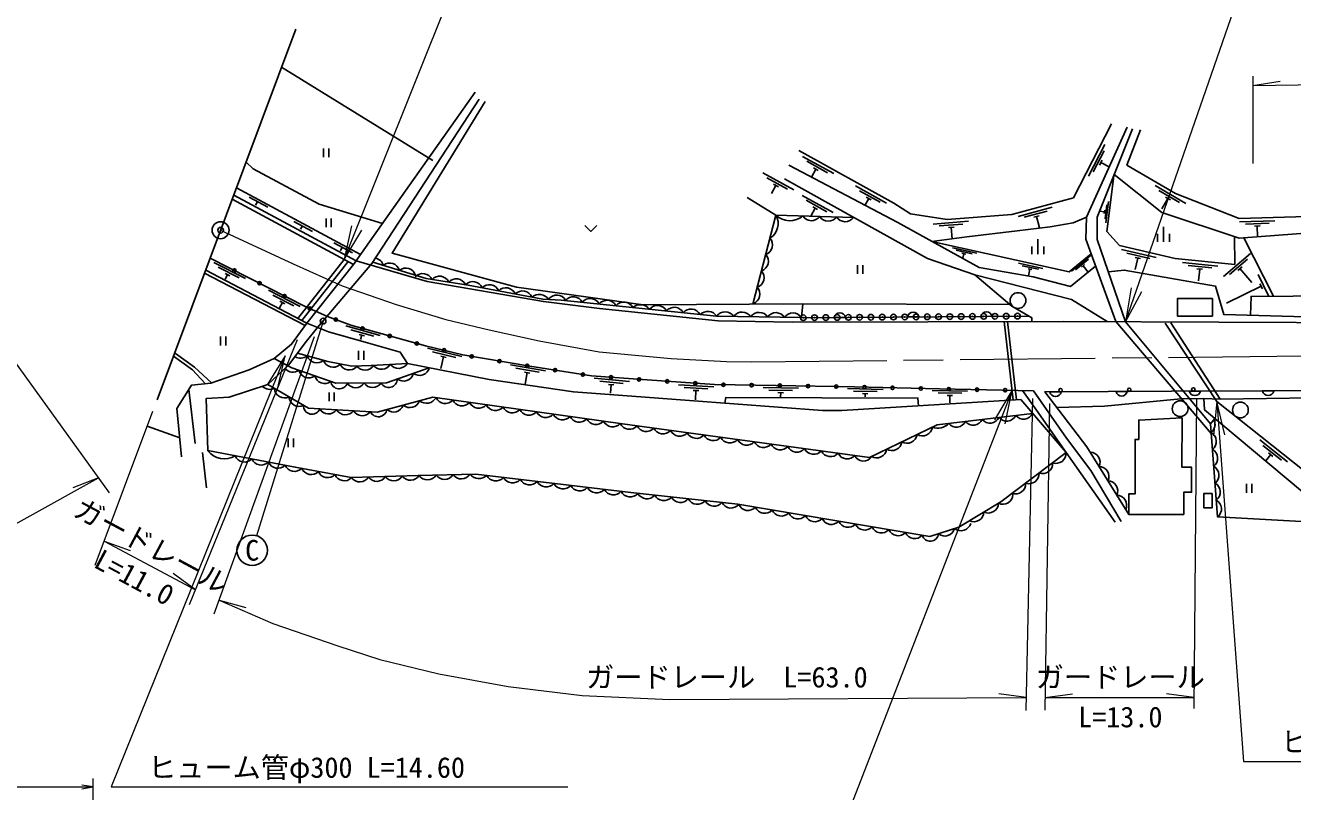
# Model space of a CAD drawing. Units: millimetres, scale not verified. Extents: x 40000 to 680000, y 20000 to 380000.
# Drawn here: x 359982 to 472390, y 247540 to 315523 of the extents above; entities that cross this region are included whole.
import ezdxf
from ezdxf.enums import TextEntityAlignment as Align

# ---------------------------------------------------------------- set-up
doc = ezdxf.new("R2010")
doc.units = ezdxf.units.MM
doc.header["$LTSCALE"] = 1000
doc.header["$PDMODE"] = 32
doc.header["$PDSIZE"] = 500
doc.linetypes.add('CHAIN', pattern=[18.5, 12, -1.5, 3.5, -1.5])
for name, color, linetype, lineweight in [('M-BGD', 7, 'Continuous', 25), ('M-BGD-EXST', 7, 'Continuous', 25), ('M-BMK', 2, 'CHAIN', 13), ('M-BMK-OTRS', 5, 'Continuous', 25), ('M-BMK-SRVR', 3, 'Continuous', 25), ('M-STR-HTXT', 7, 'Continuous', 13)]:
    doc.layers.add(name, color=color, linetype=linetype, lineweight=lineweight)
doc.layers.add('M-OTRS', color=6, linetype='Continuous')
doc.styles.add('ＭＳ ゴシック', font='')
doc.styles.get('ＭＳ ゴシック').set_extended_font_data('MS Gothic')

# ---------------------------------------------------------------- blocks, each defined once
blk = doc.blocks.new('open_arrow')
at = {"color": 0, "linetype": 'Continuous', "lineweight": -2}
blk.add_lwpolyline([(7.5, 1.25), (0, 0), (7.5, -1.25)], dxfattribs=at)

msp = doc.modelspace()

# ---------------------------------------------------------------- linework, layer by layer
at = {"layer": 'M-BGD'}
for p, q in [((382712, 311802), (396138, 303538)), ((455716, 304944), (454276, 302142)), ((386430, 304605), (386430, 303823)), ((386897, 304605), (386897, 303823)), ((431681, 302370), (428928, 303900)), ((455663, 304381), (454703, 302513)), ((455482, 303569), (455258, 303133)), ((428138, 300918), (425384, 302448)), ((431120, 302442), (429285, 303462)), ((430101, 302768), (429704, 302055)), ((430315, 302649), (429887, 302887)), ((455370, 303351), (456120, 302965)), ((427577, 300989), (425741, 302009)), ((426557, 301316), (426161, 300602)), ((426771, 301197), (426343, 301435)), ((436365, 299751), (433612, 301281)), ((462902, 299727), (460182, 301316)), ((378706, 301099), (389714, 295194)), ((379820, 300269), (381482, 299378)), ((426551, 298686), (424019, 300236)), ((431624, 298910), (428871, 300440)), ((435804, 299822), (433969, 300842)), ((434785, 300149), (434455, 299555)), ((434999, 300030), (434571, 300268)), ((462343, 299811), (460530, 300870)), ((461330, 300159), (460801, 299252)), ((461542, 300035), (461119, 300283)), ((378328, 300090), (389092, 294313)), ((380405, 299564), (380568, 299868)), ((431063, 298982), (429227, 300002)), ((430043, 299308), (429647, 298595)), ((430257, 299189), (429829, 299427)), ((451070, 299390), (448029, 298570)), ((450618, 299050), (448590, 298504)), ((455701, 298984), (455265, 299038)), ((455683, 298838), (455719, 299129)), ((455748, 298343), (455904, 299593)), ((455834, 298015), (456068, 299890)), ((383804, 298132), (385466, 297241)), ((386652, 298391), (386652, 297609)), ((387119, 298391), (387119, 297609)), ((443651, 298138), (440511, 297899)), ((443144, 297889), (441050, 297729)), ((449895, 298638), (449422, 298511)), ((449659, 298575), (449932, 297561)), ((470812, 298185), (467664, 298091)), ((470294, 297960), (468195, 297897)), ((384388, 297428), (384551, 297731)), ((442357, 297618), (441869, 297581)), ((442113, 297600), (442190, 296588)), ((460404, 296325), (460404, 297022)), ((460937, 296325), (460937, 297653)), ((461470, 296325), (461470, 297022)), ((469496, 297726), (469006, 297711)), ((469251, 297718), (469279, 296760)), ((387342, 296234), (389004, 295343)), ((387926, 295530), (388089, 295834)), ((442213, 295798), (444366, 295323)), ((449246, 295218), (449246, 295915)), ((449779, 295218), (449779, 296546)), ((450313, 295218), (450313, 295915)), ((460281, 294933), (457213, 295649)), ((470685, 291489), (468060, 296669)), ((388264, 294758), (384141, 289522)), ((388622, 294566), (384501, 289333)), ((442540, 295575), (443975, 295258)), ((443059, 295310), (443393, 295236)), ((443226, 295273), (443132, 294850)), ((452764, 293724), (454474, 295117)), ((453142, 293842), (454282, 294771)), ((459722, 294848), (457677, 295325)), ((458890, 294826), (458413, 294938)), ((458652, 294882), (458413, 293860)), ((468645, 295279), (466243, 293241)), ((468381, 294779), (466779, 293421)), ((375874, 293531), (384790, 288896)), ((379506, 293059), (376699, 294488)), ((378943, 293110), (377071, 294063)), ((378130, 293288), (377694, 293510)), ((377912, 293399), (377711, 293005)), ((433788, 294262), (433788, 293479)), ((434255, 294262), (434255, 293479)), ((448078, 294421), (450231, 293946)), ((448405, 294199), (449840, 293882)), ((448924, 293934), (449258, 293860)), ((449091, 293897), (448957, 293290)), ((453672, 294084), (453937, 294301)), ((453804, 294192), (454261, 293632)), ((465757, 294167), (462623, 294482)), ((465214, 294010), (463124, 294220)), ((464392, 293882), (463904, 293931)), ((464148, 293906), (464043, 292862)), ((467902, 294098), (467529, 293781)), ((467716, 293940), (468757, 292711)), ((470251, 291525), (469325, 293410)), ((469599, 292375), (466519, 290863)), ((469707, 292155), (469491, 292595)), ((384372, 290589), (381564, 292018)), ((383809, 290640), (381937, 291593)), ((382778, 290929), (382539, 290461)), ((382996, 290818), (382559, 291040)), ((431734, 289609), (432725, 289616)), ((438234, 289656), (439225, 289663)), ((444734, 289703), (445725, 289710)), ((446791, 289244), (447606, 282275)), ((447093, 289245), (447905, 282294)), ((461589, 289135), (465970, 282357)), ((377290, 287911), (377290, 287129)), ((377757, 287911), (377757, 287129)), ((391451, 288021), (388414, 288856)), ((390889, 287957), (388864, 288515)), ((390057, 287969), (389584, 288099)), ((389821, 288034), (389718, 287660)), ((398710, 286149), (395649, 286889)), ((389545, 286640), (389545, 285857)), ((390012, 286640), (390012, 285857)), ((398151, 286068), (396110, 286562)), ((397081, 286111), (396834, 285090)), ((397319, 286053), (396843, 286168)), ((406107, 284870), (403001, 285393)), ((405554, 284750), (403484, 285099)), ((404726, 284677), (404243, 284758)), ((404484, 284717), (404310, 283682)), ((413557, 283913), (410422, 284218)), ((413014, 283755), (410924, 283958)), ((412193, 283624), (411705, 283671)), ((411949, 283648), (411875, 282889)), ((421057, 283467), (417911, 283623)), ((420522, 283283), (418425, 283387)), ((428565, 283326), (425416, 283385)), ((436062, 283229), (432913, 283301)), ((375055, 278434), (374471, 283209)), ((386916, 282960), (386916, 282177)), ((387382, 282960), (387382, 282177)), ((419708, 283114), (419218, 283138)), ((419463, 283126), (419422, 282300)), ((428036, 283126), (425937, 283166)), ((427227, 282931), (426737, 282940)), ((426982, 282936), (426975, 282566)), ((435532, 283031), (433433, 283079)), ((434723, 282839), (434233, 282851)), ((434478, 282845), (434471, 282552)), ((443564, 283081), (440415, 283142)), ((443035, 282881), (440936, 282922)), ((442226, 282687), (441737, 282696)), ((441982, 282691), (441969, 282041)), ((451847, 283007), (450856, 283000)), ((457715, 283047), (456724, 283040)), ((464214, 283080), (463224, 283078)), ((470714, 283097), (469724, 283094)), ((370798, 279968), (373677, 278935)), ((383289, 278870), (383289, 278088)), ((383756, 278870), (383756, 278088)), ((471937, 276791), (469466, 278745)), ((471395, 276952), (469748, 278255)), ((375685, 277631), (376051, 274500)), ((470441, 277439), (469994, 276874)), ((470633, 277287), (470249, 277591)), ((468294, 274840), (468294, 274057)), ((468761, 274840), (468761, 274057))]:
    msp.add_line(p, q, dxfattribs=at)
for points in [[(399874, 309583), (389092, 294313), (384938, 289103), (383593, 287227), (382054, 285956), (379823, 284953), (376431, 283793), (374713, 283592), (373419, 281541), (373843, 277255)], [(400248, 308960), (390723, 294384), (385904, 288712), (384803, 287372), (383346, 285397), (381500, 283649), (378067, 282549), (376027, 282419), (376157, 277791), (383929, 276334), (388884, 275396), (394819, 275587), (399936, 275716), (413677, 274083), (423188, 273031), (440223, 270164), (442766, 270994), (446516, 273253), (452300, 277615), (448270, 282316), (432407, 281350), (430701, 281368), (414948, 282528), (408598, 283025), (401128, 284104), (393865, 285534), (390650, 285359), (388946, 285301), (386800, 285703), (384125, 286452)], [(400753, 308772), (392515, 295320), (403544, 292288), (414775, 290724), (428944, 290820), (447314, 290746)], [(523890, 307024), (519521, 297850), (510345, 295970), (504295, 295716), (497533, 296591), (486146, 296522), (479011, 297487), (467639, 296637), (460777, 298909), (456561, 302283)], [(428580, 304424), (437007, 299741), (438505, 298806), (441755, 298298), (447469, 298733), (452941, 300208), (456326, 306793)], [(457700, 306487), (454115, 298497), (454035, 296559), (456701, 289237), (465164, 279313)], [(465097, 280180), (457563, 289233), (455046, 296536), (455046, 298491), (458178, 306328)], [(458887, 306257), (457683, 303127), (461992, 300610), (467652, 298394), (474688, 298605), (479994, 298864), (486297, 298038), (496680, 298227), (504754, 297213), (510909, 297236), (517950, 298981), (521771, 306720)], [(379562, 303384), (380180, 302795), (386051, 299663), (391664, 297956)], [(427692, 303113), (437367, 298023), (444580, 294053), (449366, 293219), (452685, 292361), (454910, 294156)], [(455923, 289242), (452769, 291214), (444196, 293401), (439998, 294824), (427326, 301898)], [(456517, 302170), (455903, 297245), (457023, 296004), (461956, 294853), (467250, 294321), (467221, 296776)], [(378470, 300468), (389325, 294643), (395613, 292784), (405929, 291024), (410918, 290400), (421420, 289322), (428006, 289179), (452083, 289262), (479597, 289118), (523607, 289191), (552341, 289594), (573194, 289897)], [(433439, 298485), (426551, 298686), (424521, 290790)], [(454115, 298497), (452932, 298017), (450879, 297661), (447941, 297295), (443490, 296756), (440395, 296356), (452568, 293668), (454506, 295265)], [(409610, 297776), (410140, 297246), (410671, 297776)], [(376375, 294869), (384854, 290552), (386776, 289694), (388848, 288914), (395477, 287090), (398783, 286290), (404730, 285290), (410193, 284425), (415133, 284064), (421114, 283648), (426576, 283574), (433518, 283443), (441058, 283269), (449399, 283107)], [(428944, 290820), (428820, 289592), (421276, 289724), (407508, 291157), (405868, 291235), (399270, 292470), (395529, 293058), (390811, 294518)], [(375981, 293817), (384938, 289103), (386870, 288321), (390319, 287343), (393229, 286536), (393865, 285534)], [(444196, 293401), (447489, 290597), (449244, 289583), (449245, 289252)], [(573179, 290416), (545027, 289954), (526045, 289649), (500110, 289559), (473535, 289661), (466283, 289884), (465560, 292370), (457450, 293813), (456044, 293667)], [(468656, 289811), (468706, 291474), (483617, 291589), (496877, 291503), (507855, 291589), (514844, 290988), (538406, 291065), (543225, 290820), (544964, 289953)], [(448984, 289733), (428989, 289589), (428820, 289592)], [(461084, 289105), (465655, 282146), (475428, 274416), (487897, 276255), (497032, 276469), (505336, 278123), (511835, 279428), (518117, 280522), (522702, 281023), (523490, 283176), (465970, 282357), (464497, 282420), (462466, 282386), (455699, 281734), (451463, 281620)], [(375944, 283736), (374818, 284949), (373123, 286179)], [(376496, 283815), (374983, 285200), (373299, 286422)], [(395809, 285151), (392014, 283802), (387522, 283769), (383630, 285140), (382054, 285956)], [(449328, 281082), (440868, 280081), (434847, 277188), (412947, 280171), (396111, 282532), (391195, 281210), (385090, 281563), (381500, 283649)], [(457852, 272139), (454146, 278124), (450406, 282997), (461653, 283074), (477753, 283114), (496602, 283306), (514861, 283578), (523817, 283616), (524171, 280096), (525143, 278422), (522660, 275591), (520296, 273871), (520190, 272490), (519681, 271847), (519247, 267630)], [(439189, 281763), (439154, 282451), (422106, 282496), (422019, 282007)], [(456635, 271434), (452300, 277615), (449664, 281375), (448432, 283126)], [(449399, 283107), (452342, 278889), (454489, 276022), (457188, 271519)], [(523523, 279823), (515915, 278665), (507636, 277209), (502342, 276286), (496480, 275185), (489391, 275065), (486541, 274792), (474709, 272923), (464582, 281409), (464497, 282420)], [(523490, 283176), (523534, 278744), (522762, 277354), (516915, 276825), (496293, 272459), (486879, 272321), (481008, 271584), (473717, 271473), (465732, 271917), (465097, 280180), (465489, 280649)], [(462581, 280690), (458743, 280502), (458743, 278790), (458419, 278790), (458419, 273952), (457852, 273952), (457852, 272139), (462731, 272139), (462731, 274098), (463431, 274098), (463431, 276313), (462575, 276313), (462581, 280689)]]:
    msp.add_lwpolyline(points, dxfattribs=at)
for points in [[(465278, 291284), (462171, 291284), (462171, 289723), (465278, 289723)], [(465262, 273986), (464503, 273986), (464503, 272721), (465262, 272721)]]:
    msp.add_lwpolyline(points, close=True, dxfattribs=at)
for centre, radius in [((378523, 293775), 150), ((380751, 292641), 150), ((382979, 291507), 150), ((448030, 291107), 700), ((385216, 290391), 150), ((387516, 289415), 150), ((389886, 288628), 150), ((392297, 287965), 150), ((394707, 287302), 150), ((397131, 286690), 150), ((399572, 286157), 150), ((402038, 285743), 150), ((404503, 285328), 150), ((406972, 284935), 150), ((409441, 284544), 150), ((411927, 284298), 150), ((414420, 284116), 150), ((416914, 283940), 150), ((419408, 283767), 150), ((421904, 283637), 150), ((424404, 283603), 150), ((426904, 283567), 150), ((429403, 283520), 150), ((431903, 283473), 150), ((434402, 283422), 150), ((436901, 283365), 150), ((439401, 283307), 150), ((441900, 283253), 150), ((444400, 283204), 150), ((446899, 283156), 150), ((451803, 283156), 150), ((457897, 283198), 150), ((463582, 283229), 150), ((462408, 281516), 700), ((467756, 281404), 700)]:
    msp.add_circle(centre, radius, dxfattribs=at)
for centre, radius, start, end in [((425262, 297929), 1495, 300.73314, 30.4322), ((427785, 299973), 1783, 226.21391, 310.44929), ((429705, 299089), 898, 211.73714, 324.92606), ((431205, 299045), 898, 211.73714, 324.92606), ((432704, 299001), 898, 211.73714, 324.92606), ((425360, 296040), 898, 288.98821, 42.17713), ((390873, 293981), 898, 16.21048, 79.47307), ((424987, 294588), 898, 288.98821, 42.17713), ((392306, 293538), 898, 16.21048, 129.39941), ((393739, 293094), 898, 16.21048, 129.39941), ((395234, 292604), 898, 24.46984, 137.65876), ((424613, 293135), 898, 288.98821, 42.17713), ((396716, 292371), 898, 24.46984, 137.65876), ((398197, 292138), 898, 24.46984, 137.65876), ((399663, 291893), 898, 22.80916, 135.99808), ((401137, 291617), 898, 22.80916, 135.99808), ((424240, 291682), 898, 288.98821, 42.17713), ((402611, 291341), 898, 22.80916, 135.99808), ((404086, 291066), 898, 22.80916, 135.99808), ((405565, 290653), 1001, 33.78839, 130.56819), ((407119, 290735), 864, 26.22178, 146.65491), ((408588, 290547), 898, 27.46239, 140.65131), ((410080, 290392), 898, 27.46239, 140.65131), ((411572, 290237), 898, 27.46239, 140.65131), ((413064, 290081), 898, 27.46239, 140.65131), ((414534, 289726), 1022, 36.9709, 131.14279), ((416048, 289771), 898, 27.46239, 140.65131), ((417540, 289615), 898, 27.46239, 140.65131), ((419032, 289460), 898, 27.46239, 140.65131), ((420509, 289146), 997, 35.40325, 133.00921), ((422062, 289215), 898, 32.40436, 145.59328), ((423562, 289189), 898, 32.40436, 145.59328), ((425062, 289163), 898, 32.40436, 145.59328), ((426562, 289137), 898, 32.40436, 145.59328), ((432230, 289515), 505, 11.58393, 169.24212), ((438730, 289561), 505, 11.58393, 169.24212), ((445230, 289608), 505, 11.58393, 169.24212), ((428062, 289111), 898, 32.40436, 145.59328), ((384389, 286892), 898, 236.65738, 310.9615), ((385833, 286487), 898, 197.77258, 310.9615), ((387278, 286083), 898, 197.77258, 310.9615), ((393089, 285987), 898, 216.5294, 329.71833), ((383713, 285592), 844, 215.87694, 308.06578), ((385111, 285143), 898, 194.00113, 307.19006), ((386526, 284645), 898, 194.00113, 307.19006), ((388717, 285847), 898, 202.79143, 315.98036), ((390103, 285835), 898, 215.33509, 328.52401), ((391591, 285905), 898, 216.5294, 329.71833), ((393523, 284863), 898, 232.98271, 346.17164), ((394936, 285366), 898, 232.98271, 346.17164), ((381671, 284122), 898, 224.09203, 296.42647), ((382968, 283368), 898, 183.23755, 296.42647), ((387825, 284041), 764, 188.41879, 339.77828), ((389288, 284277), 898, 213.81969, 327.00862), ((390788, 284288), 898, 213.81969, 327.00862), ((392216, 284162), 766, 208.35584, 358.77528), ((384264, 282615), 898, 183.23755, 296.42647), ((394101, 282504), 898, 228.45713, 341.64605), ((395568, 282971), 970, 230.69774, 330.25536), ((397221, 282876), 898, 205.42107, 318.61), ((398707, 282668), 898, 205.42107, 318.61), ((451351, 283101), 505, 191.56493, 349.22312), ((457218, 283141), 505, 191.56493, 349.22312), ((463719, 283177), 505, 191.31306, 348.97125), ((470219, 283193), 505, 191.31306, 348.97125), ((385403, 281764), 740, 176.39478, 339.52876), ((386873, 281955), 898, 210.10147, 323.29039), ((388371, 281869), 898, 210.10147, 323.29039), ((389868, 281783), 898, 210.10147, 323.29039), ((391292, 281576), 777, 205.15026, 350.10194), ((392653, 282115), 898, 228.45713, 341.64605), ((400192, 282459), 898, 205.42107, 318.61), ((401678, 282251), 898, 205.42107, 318.61), ((403163, 282043), 898, 205.42107, 318.61), ((404649, 281834), 898, 205.42107, 318.61), ((406134, 281626), 898, 205.42107, 318.61), ((407620, 281418), 898, 205.42107, 318.61), ((448525, 281485), 898, 220.15349, 333.34242), ((409105, 281209), 898, 205.42107, 318.61), ((410590, 281001), 898, 205.42107, 318.61), ((412076, 280792), 898, 205.42107, 318.61), ((413561, 280584), 898, 205.42107, 318.61), ((415046, 280384), 898, 205.64899, 318.83792), ((440917, 281095), 1314, 248.45708, 317.11222), ((442566, 280780), 898, 220.15349, 333.34242), ((444056, 280956), 898, 220.15349, 333.34242), ((445546, 281132), 898, 220.15349, 333.34242), ((447035, 281308), 898, 220.15349, 333.34242), ((464607, 280105), 898, 307.79736, 28.67692), ((416532, 280182), 898, 205.64899, 318.83792), ((418019, 279979), 898, 205.64899, 318.83792), ((419505, 279777), 898, 205.64899, 318.83792), ((420991, 279574), 898, 205.64899, 318.83792), ((422477, 279372), 898, 205.64899, 318.83792), ((423964, 279169), 898, 205.64899, 318.83792), ((438192, 279344), 898, 239.06868, 352.2576), ((439544, 279993), 898, 239.06868, 352.2576), ((464722, 278609), 898, 307.79736, 60.98629), ((377638, 278948), 1880, 217.99312, 300.77866), ((425450, 278967), 898, 205.64899, 318.83792), ((426936, 278765), 898, 205.64899, 318.83792), ((428422, 278562), 898, 205.64899, 318.83792), ((429909, 278360), 898, 205.64899, 318.83792), ((431395, 278157), 898, 205.64899, 318.83792), ((435488, 278044), 898, 239.06868, 352.2576), ((436840, 278694), 898, 239.06868, 352.2576), ((454406, 276766), 898, 335.17302, 88.36194), ((464836, 277114), 898, 307.79736, 60.98629), ((379428, 277681), 898, 202.79143, 315.98035), ((380903, 277405), 898, 202.79143, 315.98035), ((382377, 277128), 898, 202.79143, 315.98035), ((432881, 277955), 898, 205.64899, 318.83792), ((434314, 277679), 819, 202.62357, 330.39274), ((450205, 276655), 898, 250.43298, 3.6219), ((451403, 277558), 898, 250.43298, 3.6219), ((383851, 276852), 898, 202.79143, 315.98035), ((385326, 276573), 898, 202.67848, 315.8674), ((386800, 276294), 898, 202.67848, 315.8674), ((388274, 276015), 898, 202.67848, 315.8674), ((389653, 275915), 898, 215.25051, 328.43943), ((391152, 275964), 898, 215.25051, 328.43943), ((392651, 276012), 898, 215.25051, 328.43943), ((394150, 276060), 898, 215.25051, 328.43943), ((395653, 276103), 898, 214.85498, 328.04391), ((397153, 276141), 898, 214.85498, 328.04391), ((398652, 276179), 898, 214.85498, 328.04391), ((400207, 276327), 1009, 218.20393, 313.95825), ((401711, 276003), 898, 206.62571, 319.81464), ((403200, 275826), 898, 206.62571, 319.81464), ((449008, 275752), 898, 250.43298, 3.6219), ((455190, 275500), 898, 335.17302, 88.36194), ((464951, 275618), 898, 307.79736, 60.98629), ((404690, 275649), 898, 206.62571, 319.81464), ((406179, 275472), 898, 206.62571, 319.81464), ((407669, 275295), 898, 206.62571, 319.81464), ((409158, 275118), 898, 206.62571, 319.81464), ((410648, 274941), 898, 206.62571, 319.81464), ((412137, 274764), 898, 206.62571, 319.81464), ((447810, 274848), 898, 250.43298, 3.6219), ((455979, 274224), 898, 335.17302, 88.36194), ((465066, 274122), 898, 307.79736, 60.98629), ((413627, 274587), 898, 206.62571, 319.81464), ((415113, 274421), 898, 207.0927, 320.28162), ((416604, 274257), 898, 207.0927, 320.28162), ((418095, 274092), 898, 207.0927, 320.28162), ((419586, 273927), 898, 207.0927, 320.28162), ((421077, 273762), 898, 207.0927, 320.28162), ((422568, 273597), 898, 207.0927, 320.28162), ((446684, 273931), 898, 244.46033, 357.64925), ((456769, 272949), 898, 335.17302, 88.36194), ((465181, 272627), 898, 307.79736, 60.98629), ((465181, 272627), 898, 307.79736, 60.98629), ((424080, 273382), 898, 203.85259, 317.04151), ((425559, 273133), 898, 203.85259, 317.04151), ((427039, 272884), 898, 203.85259, 317.04151), ((428518, 272635), 898, 203.85259, 317.04151), ((444114, 272384), 898, 244.46033, 357.64925), ((445399, 273157), 898, 244.46033, 357.64925), ((429997, 272386), 898, 203.85259, 317.04151), ((431476, 272137), 898, 203.85259, 317.04151), ((432955, 271888), 898, 203.85259, 317.04151), ((434435, 271639), 898, 203.85259, 317.04151), ((435914, 271391), 898, 203.85259, 317.04151), ((442966, 271580), 898, 231.48807, 344.677), ((437393, 271142), 898, 203.85259, 317.04151), ((438872, 270893), 898, 203.85259, 317.04151), ((440241, 270502), 745, 197.28355, 353.02913), ((441540, 271114), 898, 231.48807, 344.677)]:
    msp.add_arc(centre, radius, start, end, dxfattribs=at)
for p in [(428984, 289589), (429984, 289596), (430984, 289603), (431984, 289611), (432984, 289618), (433984, 289625), (434984, 289632), (435984, 289639), (436984, 289647), (437984, 289654), (438984, 289661), (439984, 289668), (440984, 289676), (441984, 289683), (442984, 289690), (443984, 289697), (444984, 289704), (445984, 289712), (446984, 289719), (447984, 289726)]:
    msp.add_point(p, dxfattribs=at)
at = {"layer": 'M-BGD-EXST'}
for centre, radius in [((386390, 289283), 250), ((380100, 268953), 1350)]:
    msp.add_circle(centre, radius, dxfattribs=at)
at = {"layer": 'M-BMK'}
msp.add_lwpolyline([(377301, 297344), (383728, 294359), (388094, 292428), (392860, 290754), (397284, 289414), (401118, 288504), (405554, 287530), (410884, 286572), (417275, 285958), (422162, 285700), (424387, 285662), (474305, 286210), (573195, 287078)], dxfattribs=at)
at = {"layer": 'M-BMK-OTRS'}
msp.add_line((371675, 282312), (383982, 315195), dxfattribs=at)
at = {"layer": 'M-BMK-SRVR'}
msp.add_circle((377301, 297344), 750, dxfattribs=at)
msp.add_circle((377301, 297344), 750, dxfattribs=at)
at = {"layer": 'M-OTRS'}
msp.add_point((377301, 297344), dxfattribs=at)
at = {"layer": 'M-STR-HTXT'}
for p, q in [((468860, 310191), (572576, 311521)), ((468860, 311017), (468860, 303258)), ((468860, 310191), (471287, 310564)), ((386390, 289283), (380499, 270243)), ((376733, 263324), (385641, 287913)), ((374547, 264154), (384126, 287652)), ((367434, 274050), (359062, 285706)), ((448739, 254752), (449350, 282426)), ((463867, 282410), (463618, 254931)), ((366185, 267641), (371292, 281288)), ((450832, 281981), (450418, 254781)), ((366480, 275379), (364189, 274497)), ((366983, 269776), (375069, 265435)), ((366983, 269776), (369287, 268927)), ((375069, 265435), (373089, 266886)), ((377167, 264522), (379535, 263876)), ((448765, 255905), (446332, 256232)), ((450435, 255880), (452865, 256224)), ((450435, 255880), (463626, 255892)), ((463626, 255892), (461195, 256232)), ((366002, 243661), (366002, 248713)), ((331002, 247963), (366002, 247963))]:
    msp.add_line(p, q, dxfattribs=at)
for points in [[(388264, 294758), (400799, 326078), (439690, 326078)], [(457563, 289233), (468875, 321869), (514758, 321869)], [(383020, 286216), (367582, 247960), (408098, 247960)], [(447504, 283144), (431916, 243004), (470807, 243004)], [(465655, 282146), (468043, 250226), (508559, 250226)], [(273914, 232652), (281676, 234318), (289520, 236478), (298068, 239247), (308837, 243806), (315558, 247075), (366480, 275379)], [(377167, 264522), (381938, 262473), (387686, 260472), (391431, 259277), (396662, 257986), (402805, 256856), (409373, 256059), (417134, 255705), (448765, 255905)]]:
    msp.add_lwpolyline(points, dxfattribs=at)

# ---------------------------------------------------------------- block references
for p, xscale, yscale, rotation in [((388264, 294758), 400, 400, 68.2), ((457563, 289233), 400, 400, 70.9), ((383020, 286216), 400, 400, 248), ((447504, 283144), 400, 400, 248.8), ((465655, 282146), 400, 400, 274.3), ((366002, 247963), 133, 133, 180)]:
    msp.add_blockref('open_arrow', p, dxfattribs=dict(at, xscale=xscale, yscale=yscale, rotation=rotation))

# ---------------------------------------------------------------- texts
at = {"layer": 'M-BGD-EXST', "style": 'ＭＳ ゴシック'}
msp.add_text('C', height=1833, dxfattribs=at).set_placement((380100, 268953), align=Align.MIDDLE_CENTER)
at = {"layer": 'M-STR-HTXT', "style": 'ＭＳ ゴシック'}
for s, p in [('ガードレール', (370461, 268052)), ('L=11.0', (368961, 265260))]:
    msp.add_text(s, height=1833, rotation=331.77, dxfattribs=at).set_placement(p, align=Align.BOTTOM_CENTER)
for s, p in [('ガードレール  L=63.0', (422208, 256234)), ('ガードレール', (457102, 256240)), ('L=13.0', (457102, 252699))]:
    msp.add_text(s, height=1833, dxfattribs=at).set_placement(p, align=Align.BOTTOM_CENTER)
for s, p in [('ヒューム管φ150 L=10.00', (471326, 250487)), ('ヒューム管φ300 L=14.60', (370865, 248221))]:
    msp.add_text(s, height=1833, dxfattribs=at).set_placement(p, align=Align.BOTTOM_LEFT)

doc.saveas('drawing.dxf')
